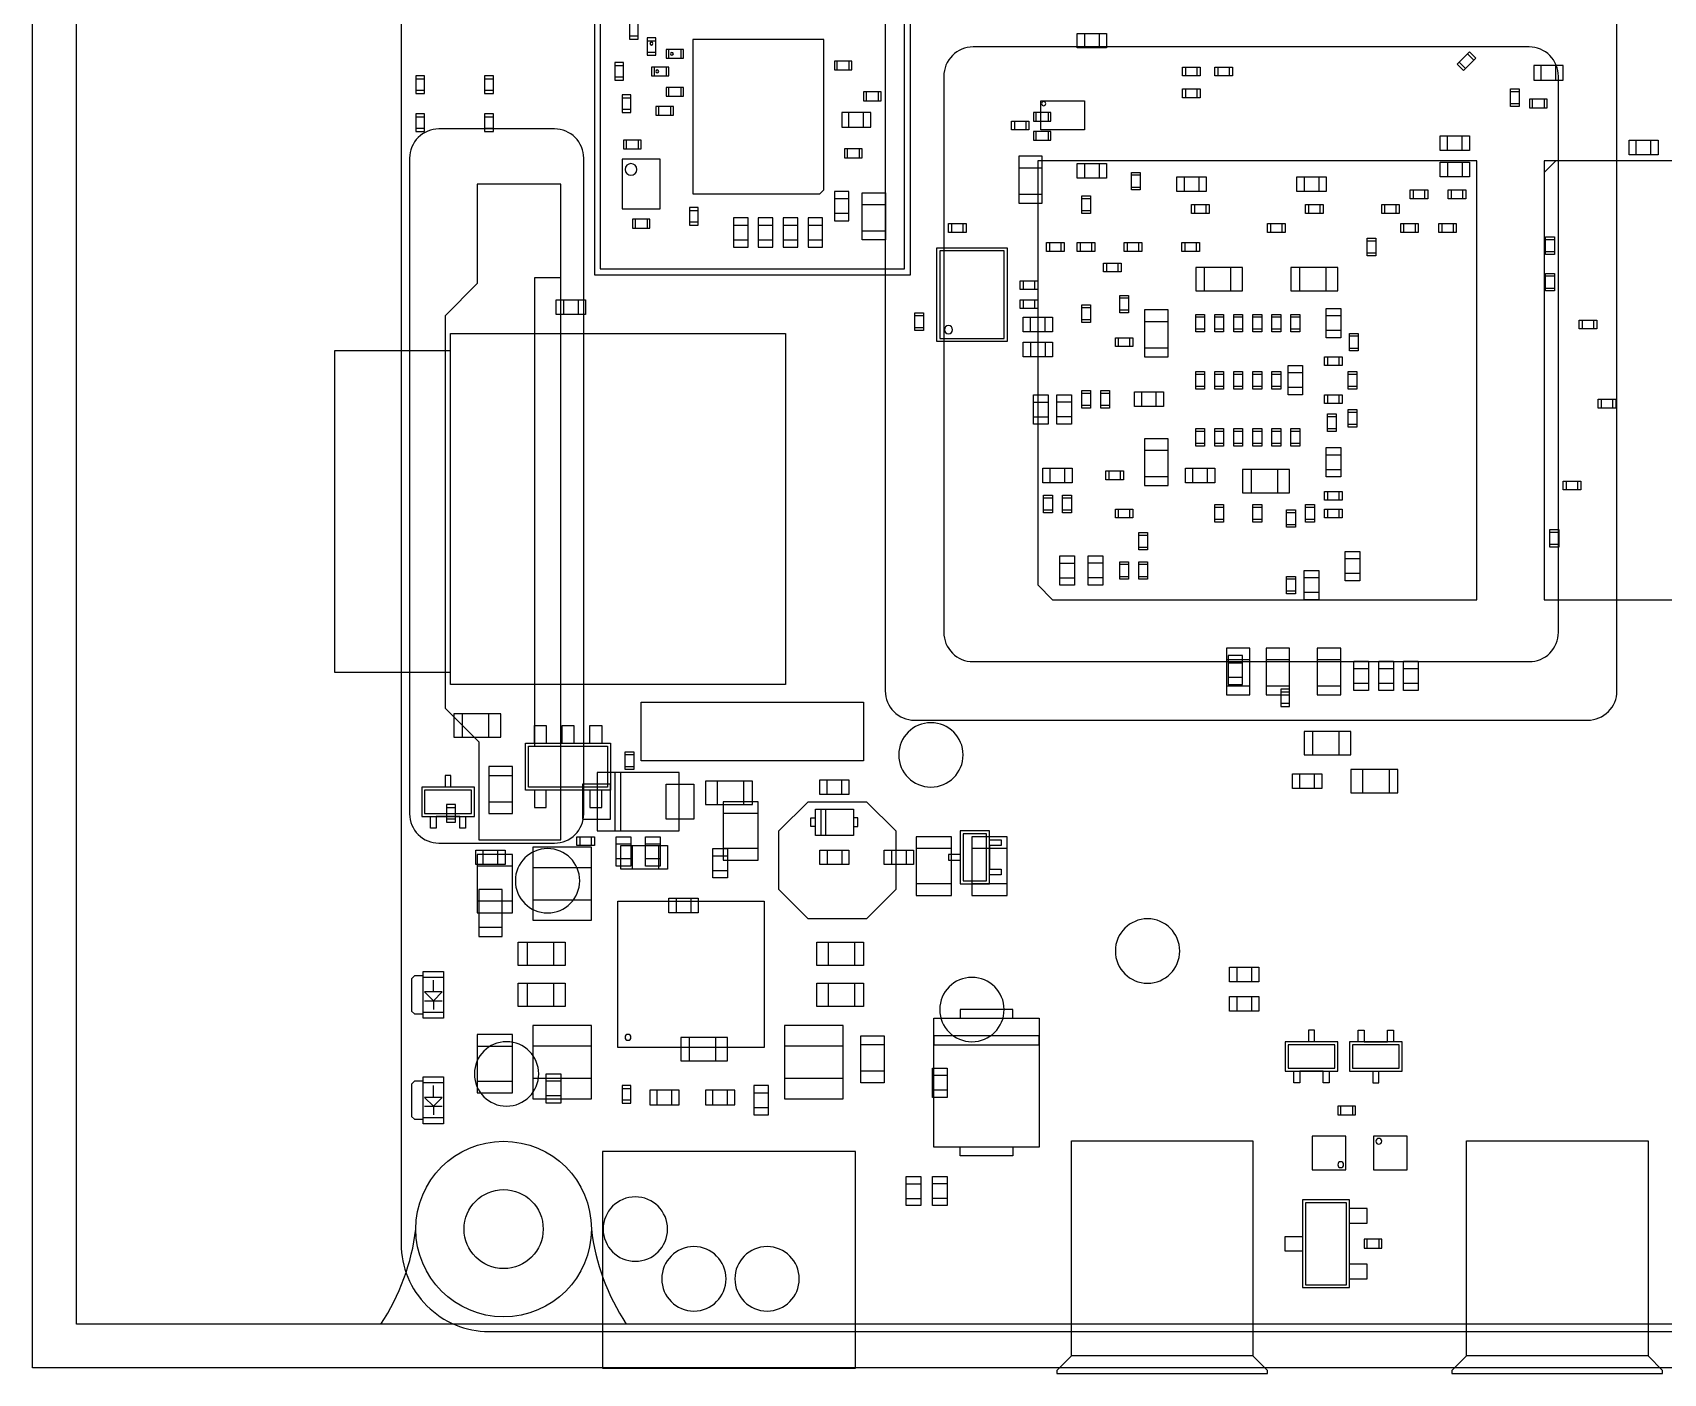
# Model space of a CAD drawing. Header units: centimetres. Extents: x 13.7 to 100.6, y 5.5 to 64.7.
# Drawn here: x 56.27 to 61.84, y 45.34 to 49.92 of the extents above; entities that cross this region are included whole.
import ezdxf

# ---------------------------------------------------------------- set-up
doc = ezdxf.new("R2010")
doc.units = ezdxf.units.CM
doc.header["$LTSCALE"] = 25.4
for name, color, linetype in [('BOARD_OUTLINE', 85, 'Continuous'), ('PARTS_BOTTOM', 12, 'Continuous'), ('PARTS_TOP', 111, 'Continuous')]:
    doc.layers.add(name, color=color, linetype=linetype)
doc.layers.add('Controller Module', color=7, linetype='Continuous', true_color=0x0092d1)

msp = doc.modelspace()

# ---------------------------------------------------------------- linework, layer by layer
for radius in [0.3, 0.135]:
    msp.add_circle((57.8816, 45.8283), radius)
at = {"layer": 'BOARD_OUTLINE'}
msp.add_lwpolyline([(57.8316, 45.4783), (65.7316, 45.4783, 0.414214), (66.0316, 45.7783), (66.0316, 50.7783, 0.414214), (65.7316, 51.0783), (57.8316, 51.0783, 0.414214), (57.5316, 50.7783), (57.5316, 45.7783, 0.414214)], format="xyb", close=True, dxfattribs=at)
at = {"layer": 'Controller Module'}
for points in [[(56.2723, 45.3539), (56.2723, 52.3539), (66.2723, 52.3539), (66.2723, 45.3539)], [(66.1223, 52.2039), (66.1223, 45.5039), (56.4223, 45.5039), (56.4223, 52.2039)]]:
    msp.add_lwpolyline(points, close=True, dxfattribs=at)
for points in [[(61.6854, 47.6668), (61.6854, 49.9668, 0.414214), (61.5854, 50.0668), (59.2854, 50.0668, 0.414214), (59.1854, 49.9668), (59.1854, 47.6668, 0.414214), (59.2854, 47.5668), (61.5854, 47.5668, 0.414214)], [(61.4854, 47.8668), (61.4854, 49.7668, 0.414214), (61.3854, 49.8668), (59.4854, 49.8668, 0.414214), (59.3854, 49.7668), (59.3854, 47.8668, 0.414214), (59.4854, 47.7668), (61.3854, 47.7668, 0.414214)], [(58.1554, 49.4868, 0.414214), (58.0554, 49.5868), (57.6604, 49.5868, 0.414214), (57.5604, 49.4868), (57.5604, 47.2468, 0.414214), (57.6604, 47.1468), (58.0554, 47.1468, 0.414214), (58.1554, 47.2468)]]:
    msp.add_lwpolyline(points, format="xyb", close=True, dxfattribs=at)
for points in [[(57.4625, 45.5039, 0.116889), (57.5816, 45.8283)], [(58.1816, 45.8283, 0.116889), (58.3006, 45.5039)]]:
    msp.add_lwpolyline(points, format="xyb", dxfattribs=at)
for radius in [0.3, 0.135]:
    msp.add_circle((57.8816, 45.8283), radius, dxfattribs=at)
at = {"layer": 'PARTS_BOTTOM'}
for points in [[(59.8416, 49.8633), (59.8416, 49.9133), (59.9416, 49.9133), (59.9416, 49.8633), (59.8416, 49.8633)], [(59.8666, 49.9133), (59.8666, 49.8633)], [(59.9166, 49.9133), (59.9166, 49.8633)], [(60.2616, 49.7683), (60.2016, 49.7683), (60.2016, 49.7983), (60.2616, 49.7983), (60.2616, 49.7683)], [(60.2116, 49.7983), (60.2116, 49.7683)], [(60.2516, 49.7683), (60.2516, 49.7983)], [(60.3716, 49.7683), (60.3116, 49.7683), (60.3116, 49.7983), (60.3716, 49.7983), (60.3716, 49.7683)], [(60.3216, 49.7983), (60.3216, 49.7683)], [(60.3616, 49.7683), (60.3616, 49.7983)], [(60.2616, 49.6933), (60.2016, 49.6933), (60.2016, 49.7233), (60.2616, 49.7233), (60.2616, 49.6933)], [(60.2116, 49.7233), (60.2116, 49.6933)], [(60.2516, 49.6933), (60.2516, 49.7233)], [(61.3216, 49.6633), (61.3216, 49.7233), (61.3516, 49.7233), (61.3516, 49.6633), (61.3216, 49.6633)], [(61.3516, 49.7133), (61.3216, 49.7133)], [(59.8666, 49.6833), (59.8666, 49.5833), (59.7166, 49.5833), (59.7166, 49.6833), (59.8666, 49.6833)], [(61.3216, 49.6733), (61.3516, 49.6733)], [(59.6166, 49.6133), (59.6766, 49.6133), (59.6766, 49.5833), (59.6166, 49.5833), (59.6166, 49.6133)], [(59.6266, 49.6133), (59.6266, 49.5833)], [(59.6666, 49.5833), (59.6666, 49.6133)], [(61.1816, 49.5633), (61.1816, 49.5133), (61.0816, 49.5133), (61.0816, 49.5633), (61.1816, 49.5633)], [(61.1066, 49.5133), (61.1066, 49.5633)], [(61.1566, 49.5133), (61.1566, 49.5633)], [(61.8266, 49.5483), (61.8266, 49.4983), (61.7266, 49.4983), (61.7266, 49.5483), (61.8266, 49.5483)], [(61.7516, 49.4983), (61.7516, 49.5483)], [(61.8016, 49.4983), (61.8016, 49.5483)], [(59.6416, 49.4933), (59.6416, 49.3333), (59.7216, 49.3333), (59.7216, 49.4933), (59.6416, 49.4933)], [(59.7216, 49.4533), (59.6416, 49.4533)], [(59.8416, 49.4183), (59.8416, 49.4683), (59.9416, 49.4683), (59.9416, 49.4183), (59.8416, 49.4183)], [(59.8666, 49.4683), (59.8666, 49.4183)], [(59.9166, 49.4683), (59.9166, 49.4183)], [(60.0266, 49.3783), (60.0266, 49.4383), (60.0566, 49.4383), (60.0566, 49.3783), (60.0266, 49.3783)], [(60.0566, 49.4283), (60.0266, 49.4283)], [(60.1816, 49.3733), (60.1816, 49.4233), (60.2816, 49.4233), (60.2816, 49.3733), (60.1816, 49.3733)], [(60.2066, 49.4233), (60.2066, 49.3733)], [(60.2566, 49.4233), (60.2566, 49.3733)], [(60.5916, 49.3733), (60.5916, 49.4233), (60.6916, 49.4233), (60.6916, 49.3733), (60.5916, 49.3733)], [(60.6166, 49.4233), (60.6166, 49.3733)], [(60.6666, 49.4233), (60.6666, 49.3733)], [(61.0816, 49.4233), (61.0816, 49.4733), (61.1816, 49.4733), (61.1816, 49.4233), (61.0816, 49.4233)], [(61.1066, 49.4733), (61.1066, 49.4233)], [(61.1566, 49.4733), (61.1566, 49.4233)], [(60.0266, 49.3883), (60.0566, 49.3883)], [(61.0391, 49.3483), (60.9791, 49.3483), (60.9791, 49.3783), (61.0391, 49.3783), (61.0391, 49.3483)], [(60.9891, 49.3783), (60.9891, 49.3483)], [(61.0291, 49.3483), (61.0291, 49.3783)], [(61.1091, 49.3783), (61.1691, 49.3783), (61.1691, 49.3483), (61.1091, 49.3483), (61.1091, 49.3783)], [(61.1191, 49.3783), (61.1191, 49.3483)], [(61.1591, 49.3483), (61.1591, 49.3783)], [(59.7216, 49.3633), (59.6416, 49.3633)], [(59.8566, 49.2983), (59.8566, 49.3583), (59.8866, 49.3583), (59.8866, 49.2983), (59.8566, 49.2983)], [(59.8866, 49.3483), (59.8566, 49.3483)], [(60.2316, 49.3283), (60.2916, 49.3283), (60.2916, 49.2983), (60.2316, 49.2983), (60.2316, 49.3283)], [(60.2416, 49.3283), (60.2416, 49.2983)], [(60.2816, 49.2983), (60.2816, 49.3283)], [(60.6216, 49.3283), (60.6816, 49.3283), (60.6816, 49.2983), (60.6216, 49.2983), (60.6216, 49.3283)], [(60.6316, 49.3283), (60.6316, 49.2983)], [(60.6716, 49.2983), (60.6716, 49.3283)], [(60.8816, 49.3283), (60.9416, 49.3283), (60.9416, 49.2983), (60.8816, 49.2983), (60.8816, 49.3283)], [(60.8916, 49.3283), (60.8916, 49.2983)], [(60.9316, 49.2983), (60.9316, 49.3283)], [(59.4616, 49.2333), (59.4016, 49.2333), (59.4016, 49.2633), (59.4616, 49.2633), (59.4616, 49.2333)], [(59.4116, 49.2633), (59.4116, 49.2333)], [(59.4516, 49.2333), (59.4516, 49.2633)], [(59.8566, 49.3083), (59.8866, 49.3083)], [(60.5516, 49.2333), (60.4916, 49.2333), (60.4916, 49.2633), (60.5516, 49.2633), (60.5516, 49.2333)], [(60.5016, 49.2633), (60.5016, 49.2333)], [(60.5416, 49.2333), (60.5416, 49.2633)], [(60.9466, 49.2633), (61.0066, 49.2633), (61.0066, 49.2333), (60.9466, 49.2333), (60.9466, 49.2633)], [(60.9566, 49.2633), (60.9566, 49.2333)], [(60.9966, 49.2333), (60.9966, 49.2633)], [(61.1366, 49.2333), (61.0766, 49.2333), (61.0766, 49.2633), (61.1366, 49.2633), (61.1366, 49.2333)], [(61.0866, 49.2633), (61.0866, 49.2333)], [(61.1266, 49.2333), (61.1266, 49.2633)], [(60.8616, 49.2133), (60.8616, 49.1533), (60.8316, 49.1533), (60.8316, 49.2133), (60.8616, 49.2133)], [(60.8616, 49.2033), (60.8316, 49.2033)], [(61.4716, 49.2183), (61.4716, 49.1583), (61.4416, 49.1583), (61.4416, 49.2183), (61.4716, 49.2183)], [(61.4716, 49.2083), (61.4416, 49.2083)], [(59.6016, 48.8608), (59.3616, 48.8608), (59.3616, 49.1808), (59.6016, 49.1808), (59.6016, 48.8608), (59.5916, 48.8608)], [(59.5916, 48.8708), (59.5916, 49.1708), (59.3716, 49.1708), (59.3716, 48.8708), (59.5916, 48.8708)], [(59.7966, 49.1683), (59.7366, 49.1683), (59.7366, 49.1983), (59.7966, 49.1983), (59.7966, 49.1683)], [(59.7466, 49.1983), (59.7466, 49.1683)], [(59.7866, 49.1683), (59.7866, 49.1983)], [(59.8416, 49.1983), (59.9016, 49.1983), (59.9016, 49.1683), (59.8416, 49.1683), (59.8416, 49.1983)], [(59.8516, 49.1983), (59.8516, 49.1683)], [(59.8916, 49.1683), (59.8916, 49.1983)], [(60.0016, 49.1983), (60.0616, 49.1983), (60.0616, 49.1683), (60.0016, 49.1683), (60.0016, 49.1983)], [(60.0116, 49.1983), (60.0116, 49.1683)], [(60.0516, 49.1683), (60.0516, 49.1983)], [(60.1991, 49.1983), (60.2591, 49.1983), (60.2591, 49.1683), (60.1991, 49.1683), (60.1991, 49.1983)], [(60.2091, 49.1983), (60.2091, 49.1683)], [(60.2491, 49.1683), (60.2491, 49.1983)], [(60.8316, 49.1633), (60.8616, 49.1633)], [(61.4416, 49.1683), (61.4716, 49.1683)], [(59.9316, 49.1283), (59.9916, 49.1283), (59.9916, 49.0983), (59.9316, 49.0983), (59.9316, 49.1283)], [(59.9416, 49.1283), (59.9416, 49.0983)], [(59.9816, 49.0983), (59.9816, 49.1283)], [(60.4066, 49.1133), (60.2466, 49.1133), (60.2466, 49.0333), (60.4066, 49.0333), (60.4066, 49.1133)], [(60.2766, 49.0333), (60.2766, 49.1133)], [(60.3666, 49.0333), (60.3666, 49.1133)], [(60.7316, 49.1133), (60.5716, 49.1133), (60.5716, 49.0333), (60.7316, 49.0333), (60.7316, 49.1133)], [(60.6016, 49.0333), (60.6016, 49.1133)], [(60.6916, 49.0333), (60.6916, 49.1133)], [(61.4716, 49.0933), (61.4716, 49.0333), (61.4416, 49.0333), (61.4416, 49.0933), (61.4716, 49.0933)], [(59.7066, 49.0383), (59.6466, 49.0383), (59.6466, 49.0683), (59.7066, 49.0683), (59.7066, 49.0383)], [(59.6566, 49.0683), (59.6566, 49.0383)], [(59.6966, 49.0383), (59.6966, 49.0683)], [(61.4716, 49.0833), (61.4416, 49.0833)], [(61.4416, 49.0433), (61.4716, 49.0433)], [(58.0616, 48.9533), (58.0616, 49.0033), (58.1616, 49.0033), (58.1616, 48.9533), (58.0616, 48.9533)], [(58.0866, 49.0033), (58.0866, 48.9533)], [(58.1366, 49.0033), (58.1366, 48.9533)], [(59.7066, 48.9733), (59.6466, 48.9733), (59.6466, 49.0033), (59.7066, 49.0033), (59.7066, 48.9733)], [(59.6566, 49.0033), (59.6566, 48.9733)], [(59.6966, 48.9733), (59.6966, 49.0033)], [(59.8566, 48.9258), (59.8566, 48.9858), (59.8866, 48.9858), (59.8866, 48.9258), (59.8566, 48.9258)], [(59.8866, 48.9758), (59.8566, 48.9758)], [(60.0166, 49.0183), (60.0166, 48.9583), (59.9866, 48.9583), (59.9866, 49.0183), (60.0166, 49.0183)], [(60.0166, 49.0083), (59.9866, 49.0083)], [(59.2866, 48.8983), (59.2866, 48.9583), (59.3166, 48.9583), (59.3166, 48.8983), (59.2866, 48.8983)], [(59.3166, 48.9483), (59.2866, 48.9483)], [(59.7566, 48.9433), (59.7566, 48.8933), (59.6566, 48.8933), (59.6566, 48.9433), (59.7566, 48.9433)], [(59.6816, 48.8933), (59.6816, 48.9433)], [(59.7316, 48.8933), (59.7316, 48.9433)], [(59.8566, 48.9358), (59.8866, 48.9358)], [(59.9866, 48.9683), (60.0166, 48.9683)], [(60.0716, 48.9683), (60.0716, 48.8083), (60.1516, 48.8083), (60.1516, 48.9683), (60.0716, 48.9683)], [(60.1516, 48.9283), (60.0716, 48.9283)], [(60.2466, 48.8933), (60.2466, 48.9533), (60.2766, 48.9533), (60.2766, 48.8933), (60.2466, 48.8933)], [(60.2766, 48.9433), (60.2466, 48.9433)], [(60.3416, 48.9533), (60.3416, 48.8933), (60.3116, 48.8933), (60.3116, 48.9533), (60.3416, 48.9533)], [(60.3416, 48.9433), (60.3116, 48.9433)], [(60.3766, 48.8933), (60.3766, 48.9533), (60.4066, 48.9533), (60.4066, 48.8933), (60.3766, 48.8933)], [(60.4066, 48.9433), (60.3766, 48.9433)], [(60.4716, 48.9533), (60.4716, 48.8933), (60.4416, 48.8933), (60.4416, 48.9533), (60.4716, 48.9533)], [(60.4716, 48.9433), (60.4416, 48.9433)], [(60.5366, 48.9533), (60.5366, 48.8933), (60.5066, 48.8933), (60.5066, 48.9533), (60.5366, 48.9533)], [(60.5366, 48.9433), (60.5066, 48.9433)], [(60.5716, 48.8933), (60.5716, 48.9533), (60.6016, 48.9533), (60.6016, 48.8933), (60.5716, 48.8933)], [(60.6016, 48.9433), (60.5716, 48.9433)], [(60.6916, 48.9733), (60.7416, 48.9733), (60.7416, 48.8733), (60.6916, 48.8733), (60.6916, 48.9733)], [(60.7416, 48.9483), (60.6916, 48.9483)], [(61.5566, 48.9333), (61.6166, 48.9333), (61.6166, 48.9033), (61.5566, 48.9033), (61.5566, 48.9333)], [(61.5666, 48.9333), (61.5666, 48.9033)], [(61.6066, 48.9033), (61.6066, 48.9333)], [(57.7001, 47.6893), (57.7001, 48.8883), (58.8451, 48.8883), (58.8451, 47.6893), (57.7001, 47.6893)], [(59.2866, 48.9083), (59.3166, 48.9083)], [(59.9716, 48.8733), (60.0316, 48.8733), (60.0316, 48.8433), (59.9716, 48.8433), (59.9716, 48.8733)], [(59.9816, 48.8733), (59.9816, 48.8433)], [(60.0216, 48.8433), (60.0216, 48.8733)], [(60.2466, 48.9033), (60.2766, 48.9033)], [(60.3116, 48.9033), (60.3416, 48.9033)], [(60.3766, 48.9033), (60.4066, 48.9033)], [(60.4416, 48.9033), (60.4716, 48.9033)], [(60.5066, 48.9033), (60.5366, 48.9033)], [(60.5716, 48.9033), (60.6016, 48.9033)], [(60.7416, 48.8983), (60.6916, 48.8983)], [(60.7716, 48.8283), (60.7716, 48.8883), (60.8016, 48.8883), (60.8016, 48.8283), (60.7716, 48.8283)], [(60.8016, 48.8783), (60.7716, 48.8783)], [(57.7001, 47.7293), (57.3051, 47.7293), (57.3051, 48.8293), (57.7001, 48.8293)], [(59.6566, 48.8083), (59.6566, 48.8583), (59.7566, 48.8583), (59.7566, 48.8083), (59.6566, 48.8083)], [(59.6816, 48.8583), (59.6816, 48.8083)], [(59.7316, 48.8583), (59.7316, 48.8083)], [(60.1516, 48.8383), (60.0716, 48.8383)], [(60.7716, 48.8383), (60.8016, 48.8383)], [(60.2766, 48.7583), (60.2766, 48.6983), (60.2466, 48.6983), (60.2466, 48.7583), (60.2766, 48.7583)], [(60.3116, 48.6983), (60.3116, 48.7583), (60.3416, 48.7583), (60.3416, 48.6983), (60.3116, 48.6983)], [(60.4066, 48.7583), (60.4066, 48.6983), (60.3766, 48.6983), (60.3766, 48.7583), (60.4066, 48.7583)], [(60.4416, 48.6983), (60.4416, 48.7583), (60.4716, 48.7583), (60.4716, 48.6983), (60.4416, 48.6983)], [(60.5366, 48.7583), (60.5366, 48.6983), (60.5066, 48.6983), (60.5066, 48.7583), (60.5366, 48.7583)], [(60.5616, 48.7783), (60.6116, 48.7783), (60.6116, 48.6783), (60.5616, 48.6783), (60.5616, 48.7783)], [(60.6116, 48.7533), (60.5616, 48.7533)], [(60.7466, 48.7783), (60.6866, 48.7783), (60.6866, 48.8083), (60.7466, 48.8083), (60.7466, 48.7783)], [(60.6966, 48.8083), (60.6966, 48.7783)], [(60.7366, 48.7783), (60.7366, 48.8083)], [(60.7966, 48.7583), (60.7966, 48.6983), (60.7666, 48.6983), (60.7666, 48.7583), (60.7966, 48.7583)], [(60.2766, 48.7483), (60.2466, 48.7483)], [(60.2466, 48.7083), (60.2766, 48.7083)], [(60.3416, 48.7483), (60.3116, 48.7483)], [(60.3116, 48.7083), (60.3416, 48.7083)], [(60.4066, 48.7483), (60.3766, 48.7483)], [(60.3766, 48.7083), (60.4066, 48.7083)], [(60.4716, 48.7483), (60.4416, 48.7483)], [(60.4416, 48.7083), (60.4716, 48.7083)], [(60.5366, 48.7483), (60.5066, 48.7483)], [(60.5066, 48.7083), (60.5366, 48.7083)], [(60.6116, 48.7033), (60.5616, 48.7033)], [(60.7966, 48.7483), (60.7666, 48.7483)], [(60.7666, 48.7083), (60.7966, 48.7083)], [(59.7416, 48.5783), (59.6916, 48.5783), (59.6916, 48.6783), (59.7416, 48.6783), (59.7416, 48.5783)], [(59.6916, 48.6533), (59.7416, 48.6533)], [(59.7716, 48.6783), (59.8216, 48.6783), (59.8216, 48.5783), (59.7716, 48.5783), (59.7716, 48.6783)], [(59.8216, 48.6533), (59.7716, 48.6533)], [(59.8866, 48.6933), (59.8866, 48.6333), (59.8566, 48.6333), (59.8566, 48.6933), (59.8866, 48.6933)], [(59.8866, 48.6833), (59.8566, 48.6833)], [(59.8566, 48.6433), (59.8866, 48.6433)], [(59.9516, 48.6933), (59.9516, 48.6333), (59.9216, 48.6333), (59.9216, 48.6933), (59.9516, 48.6933)], [(59.9516, 48.6833), (59.9216, 48.6833)], [(59.9216, 48.6433), (59.9516, 48.6433)], [(60.1366, 48.6883), (60.1366, 48.6383), (60.0366, 48.6383), (60.0366, 48.6883), (60.1366, 48.6883)], [(60.0616, 48.6383), (60.0616, 48.6883)], [(60.1116, 48.6383), (60.1116, 48.6883)], [(60.6866, 48.6783), (60.7466, 48.6783), (60.7466, 48.6483), (60.6866, 48.6483), (60.6866, 48.6783)], [(60.6966, 48.6783), (60.6966, 48.6483)], [(60.7366, 48.6483), (60.7366, 48.6783)], [(61.6816, 48.6333), (61.6216, 48.6333), (61.6216, 48.6633), (61.6816, 48.6633), (61.6816, 48.6333)], [(61.6316, 48.6633), (61.6316, 48.6333)], [(61.6716, 48.6333), (61.6716, 48.6633)], [(59.6916, 48.6033), (59.7416, 48.6033)], [(59.8216, 48.6033), (59.7716, 48.6033)], [(60.6966, 48.5533), (60.6966, 48.6133), (60.7266, 48.6133), (60.7266, 48.5533), (60.6966, 48.5533)], [(60.7266, 48.6033), (60.6966, 48.6033)], [(60.7666, 48.5683), (60.7666, 48.6283), (60.7966, 48.6283), (60.7966, 48.5683), (60.7666, 48.5683)], [(60.7966, 48.6183), (60.7666, 48.6183)], [(60.2466, 48.5033), (60.2466, 48.5633), (60.2766, 48.5633), (60.2766, 48.5033), (60.2466, 48.5033)], [(60.2766, 48.5533), (60.2466, 48.5533)], [(60.3416, 48.5633), (60.3416, 48.5033), (60.3116, 48.5033), (60.3116, 48.5633), (60.3416, 48.5633)], [(60.3416, 48.5533), (60.3116, 48.5533)], [(60.3766, 48.5033), (60.3766, 48.5633), (60.4066, 48.5633), (60.4066, 48.5033), (60.3766, 48.5033)], [(60.4066, 48.5533), (60.3766, 48.5533)], [(60.4716, 48.5633), (60.4716, 48.5033), (60.4416, 48.5033), (60.4416, 48.5633), (60.4716, 48.5633)], [(60.4716, 48.5533), (60.4416, 48.5533)], [(60.5066, 48.5033), (60.5066, 48.5633), (60.5366, 48.5633), (60.5366, 48.5033), (60.5066, 48.5033)], [(60.5366, 48.5533), (60.5066, 48.5533)], [(60.6016, 48.5633), (60.6016, 48.5033), (60.5716, 48.5033), (60.5716, 48.5633), (60.6016, 48.5633)], [(60.6016, 48.5533), (60.5716, 48.5533)], [(60.6966, 48.5633), (60.7266, 48.5633)], [(60.7666, 48.5783), (60.7966, 48.5783)], [(60.0716, 48.5283), (60.0716, 48.3683), (60.1516, 48.3683), (60.1516, 48.5283), (60.0716, 48.5283)], [(60.1516, 48.4883), (60.0716, 48.4883)], [(60.2466, 48.5133), (60.2766, 48.5133)], [(60.3116, 48.5133), (60.3416, 48.5133)], [(60.3766, 48.5133), (60.4066, 48.5133)], [(60.4416, 48.5133), (60.4716, 48.5133)], [(60.5066, 48.5133), (60.5366, 48.5133)], [(60.5716, 48.5133), (60.6016, 48.5133)], [(60.7416, 48.3983), (60.6916, 48.3983), (60.6916, 48.4983), (60.7416, 48.4983), (60.7416, 48.3983)], [(59.8241, 48.4283), (59.8241, 48.3783), (59.7241, 48.3783), (59.7241, 48.4283), (59.8241, 48.4283)], [(59.7491, 48.3783), (59.7491, 48.4283)], [(59.7991, 48.3783), (59.7991, 48.4283)], [(60.3116, 48.4283), (60.3116, 48.3783), (60.2116, 48.3783), (60.2116, 48.4283), (60.3116, 48.4283)], [(60.2366, 48.3783), (60.2366, 48.4283)], [(60.2866, 48.3783), (60.2866, 48.4283)], [(60.5666, 48.4233), (60.4066, 48.4233), (60.4066, 48.3433), (60.5666, 48.3433), (60.5666, 48.4233)], [(60.4366, 48.3433), (60.4366, 48.4233)], [(60.5266, 48.3433), (60.5266, 48.4233)], [(60.6916, 48.4733), (60.7416, 48.4733)], [(60.6916, 48.4233), (60.7416, 48.4233)], [(59.9391, 48.4183), (59.9991, 48.4183), (59.9991, 48.3883), (59.9391, 48.3883), (59.9391, 48.4183)], [(59.9491, 48.4183), (59.9491, 48.3883)], [(59.9891, 48.3883), (59.9891, 48.4183)], [(60.1516, 48.3983), (60.0716, 48.3983)], [(61.5616, 48.3533), (61.5016, 48.3533), (61.5016, 48.3833), (61.5616, 48.3833), (61.5616, 48.3533)], [(61.5116, 48.3833), (61.5116, 48.3533)], [(61.5516, 48.3533), (61.5516, 48.3833)], [(59.7566, 48.3358), (59.7566, 48.2758), (59.7266, 48.2758), (59.7266, 48.3358), (59.7566, 48.3358)], [(59.7566, 48.3258), (59.7266, 48.3258)], [(59.8216, 48.3358), (59.8216, 48.2758), (59.7916, 48.2758), (59.7916, 48.3358), (59.8216, 48.3358)], [(59.8216, 48.3258), (59.7916, 48.3258)], [(60.7466, 48.3183), (60.6866, 48.3183), (60.6866, 48.3483), (60.7466, 48.3483), (60.7466, 48.3183)], [(60.6966, 48.3483), (60.6966, 48.3183)], [(60.7366, 48.3183), (60.7366, 48.3483)], [(59.7266, 48.2858), (59.7566, 48.2858)], [(59.7916, 48.2858), (59.8216, 48.2858)], [(59.9716, 48.2883), (60.0316, 48.2883), (60.0316, 48.2583), (59.9716, 48.2583), (59.9716, 48.2883)], [(59.9816, 48.2883), (59.9816, 48.2583)], [(60.0216, 48.2583), (60.0216, 48.2883)], [(60.3116, 48.2433), (60.3116, 48.3033), (60.3416, 48.3033), (60.3416, 48.2433), (60.3116, 48.2433)], [(60.3416, 48.2933), (60.3116, 48.2933)], [(60.3116, 48.2533), (60.3416, 48.2533)], [(60.4416, 48.2433), (60.4416, 48.3033), (60.4716, 48.3033), (60.4716, 48.2433), (60.4416, 48.2433)], [(60.4716, 48.2933), (60.4416, 48.2933)], [(60.4416, 48.2533), (60.4716, 48.2533)], [(60.5566, 48.2258), (60.5566, 48.2858), (60.5866, 48.2858), (60.5866, 48.2258), (60.5566, 48.2258)], [(60.5866, 48.2758), (60.5566, 48.2758)], [(60.6216, 48.2433), (60.6216, 48.3033), (60.6516, 48.3033), (60.6516, 48.2433), (60.6216, 48.2433)], [(60.6516, 48.2933), (60.6216, 48.2933)], [(60.6216, 48.2533), (60.6516, 48.2533)], [(60.6866, 48.2883), (60.7466, 48.2883), (60.7466, 48.2583), (60.6866, 48.2583), (60.6866, 48.2883)], [(60.6966, 48.2883), (60.6966, 48.2583)], [(60.7366, 48.2583), (60.7366, 48.2883)], [(60.0516, 48.1483), (60.0516, 48.2083), (60.0816, 48.2083), (60.0816, 48.1483), (60.0516, 48.1483)], [(60.0816, 48.1983), (60.0516, 48.1983)], [(60.5566, 48.2358), (60.5866, 48.2358)], [(61.4866, 48.2183), (61.4866, 48.1583), (61.4566, 48.1583), (61.4566, 48.2183), (61.4866, 48.2183)], [(61.4866, 48.2083), (61.4566, 48.2083)], [(60.0516, 48.1583), (60.0816, 48.1583)], [(60.7566, 48.1433), (60.8066, 48.1433), (60.8066, 48.0433), (60.7566, 48.0433), (60.7566, 48.1433)], [(61.4566, 48.1683), (61.4866, 48.1683)], [(59.8316, 48.0283), (59.7816, 48.0283), (59.7816, 48.1283), (59.8316, 48.1283), (59.8316, 48.0283)], [(59.7816, 48.1033), (59.8316, 48.1033)], [(59.8791, 48.1283), (59.9291, 48.1283), (59.9291, 48.0283), (59.8791, 48.0283), (59.8791, 48.1283)], [(59.9291, 48.1033), (59.8791, 48.1033)], [(60.0166, 48.1083), (60.0166, 48.0483), (59.9866, 48.0483), (59.9866, 48.1083), (60.0166, 48.1083)], [(60.0166, 48.0983), (59.9866, 48.0983)], [(60.0816, 48.1083), (60.0816, 48.0483), (60.0516, 48.0483), (60.0516, 48.1083), (60.0816, 48.1083)], [(60.0816, 48.0983), (60.0516, 48.0983)], [(60.8066, 48.1183), (60.7566, 48.1183)], [(59.7816, 48.0533), (59.8316, 48.0533)], [(59.9291, 48.0533), (59.8791, 48.0533)], [(59.9866, 48.0583), (60.0166, 48.0583)], [(60.0516, 48.0583), (60.0816, 48.0583)], [(60.5866, 48.0583), (60.5866, 47.9983), (60.5566, 47.9983), (60.5566, 48.0583), (60.5866, 48.0583)], [(60.5866, 48.0483), (60.5566, 48.0483)], [(60.6166, 48.0783), (60.6666, 48.0783), (60.6666, 47.9783), (60.6166, 47.9783), (60.6166, 48.0783)], [(60.6666, 48.0533), (60.6166, 48.0533)], [(60.8066, 48.0683), (60.7566, 48.0683)], [(60.5566, 48.0083), (60.5866, 48.0083)], [(60.6666, 48.0033), (60.6166, 48.0033)], [(60.3516, 47.8133), (60.3516, 47.6533), (60.4316, 47.6533), (60.4316, 47.8133), (60.3516, 47.8133)], [(60.4866, 47.8133), (60.4866, 47.6533), (60.5666, 47.6533), (60.5666, 47.8133), (60.4866, 47.8133)], [(60.6616, 47.8133), (60.6616, 47.6533), (60.7416, 47.6533), (60.7416, 47.8133), (60.6616, 47.8133)], [(60.4316, 47.7733), (60.3516, 47.7733)], [(60.5666, 47.7733), (60.4866, 47.7733)], [(60.7416, 47.7733), (60.6616, 47.7733)], [(60.8366, 47.6683), (60.7866, 47.6683), (60.7866, 47.7683), (60.8366, 47.7683), (60.8366, 47.6683)], [(60.9216, 47.6683), (60.8716, 47.6683), (60.8716, 47.7683), (60.9216, 47.7683), (60.9216, 47.6683)], [(61.0066, 47.6683), (60.9566, 47.6683), (60.9566, 47.7683), (61.0066, 47.7683), (61.0066, 47.6683)], [(60.7866, 47.7433), (60.8366, 47.7433)], [(60.8716, 47.7433), (60.9216, 47.7433)], [(60.9566, 47.7433), (61.0066, 47.7433)], [(60.4316, 47.6833), (60.3516, 47.6833)], [(60.5666, 47.6833), (60.4866, 47.6833)], [(60.7416, 47.6833), (60.6616, 47.6833)], [(60.7866, 47.6933), (60.8366, 47.6933)], [(60.8716, 47.6933), (60.9216, 47.6933)], [(60.9566, 47.6933), (61.0066, 47.6933)], [(57.8716, 47.5883), (57.7116, 47.5883), (57.7116, 47.5083), (57.8716, 47.5083), (57.8716, 47.5883)], [(57.7416, 47.5083), (57.7416, 47.5883)], [(57.8316, 47.5083), (57.8316, 47.5883)], [(57.9866, 47.4883), (57.9866, 47.5483), (58.0266, 47.5483), (58.0266, 47.4883)], [(58.0816, 47.4883), (58.0816, 47.5483), (58.1216, 47.5483), (58.1216, 47.4883)], [(58.1766, 47.4883), (58.1766, 47.5483), (58.2166, 47.5483), (58.2166, 47.4883)], [(60.7766, 47.5283), (60.6166, 47.5283), (60.6166, 47.4483), (60.7766, 47.4483), (60.7766, 47.5283)], [(60.6466, 47.4483), (60.6466, 47.5283)], [(60.7366, 47.4483), (60.7366, 47.5283)], [(57.9566, 47.4883), (58.2466, 47.4883), (58.2466, 47.3283), (57.9566, 47.3283), (57.9566, 47.4883)], [(57.9666, 47.4783), (58.2366, 47.4783), (58.2366, 47.3383), (57.9666, 47.3383), (57.9666, 47.4783)], [(58.2966, 47.3983), (58.2966, 47.4583), (58.3266, 47.4583), (58.3266, 47.3983), (58.2966, 47.3983)], [(58.3266, 47.4483), (58.2966, 47.4483)], [(57.7016, 47.3383), (57.7016, 47.3783), (57.6816, 47.3783), (57.6816, 47.3383)], [(57.9116, 47.2483), (57.9116, 47.4083), (57.8316, 47.4083), (57.8316, 47.2483), (57.9116, 47.2483)], [(57.8316, 47.3783), (57.9116, 47.3783)], [(58.2966, 47.4083), (58.3266, 47.4083)], [(59.0616, 47.3633), (59.0616, 47.3133), (58.9616, 47.3133), (58.9616, 47.3633), (59.0616, 47.3633)], [(58.9866, 47.3133), (58.9866, 47.3633)], [(59.0366, 47.3133), (59.0366, 47.3633)], [(60.6766, 47.3833), (60.6766, 47.3333), (60.5766, 47.3333), (60.5766, 47.3833), (60.6766, 47.3833)], [(60.6016, 47.3333), (60.6016, 47.3833)], [(60.6516, 47.3333), (60.6516, 47.3833)], [(60.7766, 47.3183), (60.9366, 47.3183), (60.9366, 47.3983), (60.7766, 47.3983), (60.7766, 47.3183)], [(60.8166, 47.3983), (60.8166, 47.3183)], [(60.9066, 47.3983), (60.9066, 47.3183)], [(57.7816, 47.2383), (57.7816, 47.3383), (57.6016, 47.3383), (57.6016, 47.2383), (57.7816, 47.2383)], [(57.7716, 47.2483), (57.7716, 47.3283), (57.6116, 47.3283), (57.6116, 47.2483), (57.7716, 47.2483)], [(57.9866, 47.3283), (57.9866, 47.2683), (58.0266, 47.2683), (58.0266, 47.3283)], [(58.1766, 47.3283), (58.1766, 47.2683), (58.2166, 47.2683), (58.2166, 47.3283)], [(58.5716, 47.2783), (58.7316, 47.2783), (58.7316, 47.3583), (58.5716, 47.3583), (58.5716, 47.2783)], [(58.6116, 47.3583), (58.6116, 47.2783)], [(58.7016, 47.3583), (58.7016, 47.2783)], [(57.8316, 47.2883), (57.9116, 47.2883)], [(58.9466, 47.2633), (59.0766, 47.2633), (59.0766, 47.1733), (58.9466, 47.1733), (58.9466, 47.2633)], [(57.7516, 47.2383), (57.7516, 47.1983), (57.7316, 47.1983), (57.7316, 47.2383), (57.6516, 47.2383), (57.6516, 47.1983), (57.6316, 47.1983), (57.6316, 47.2383)], [(58.9466, 47.2033), (58.9316, 47.2033), (58.9316, 47.2333), (58.9466, 47.2333)], [(59.0766, 47.2033), (59.0916, 47.2033), (59.0916, 47.2333), (59.0766, 47.2333)], [(58.1916, 47.1383), (58.1316, 47.1383), (58.1316, 47.1683), (58.1916, 47.1683), (58.1916, 47.1383)], [(58.1416, 47.1683), (58.1416, 47.1383)], [(58.1816, 47.1383), (58.1816, 47.1683)], [(58.2666, 47.1683), (58.3166, 47.1683), (58.3166, 47.0683), (58.2666, 47.0683), (58.2666, 47.1683)], [(58.3166, 47.1433), (58.2666, 47.1433)], [(58.3666, 47.1683), (58.4166, 47.1683), (58.4166, 47.0683), (58.3666, 47.0683), (58.3666, 47.1683)], [(58.4166, 47.1433), (58.3666, 47.1433)], [(59.5416, 47.1883), (59.4416, 47.1883), (59.4416, 47.0083), (59.5416, 47.0083), (59.5416, 47.1883)], [(59.5316, 47.1783), (59.4516, 47.1783), (59.4516, 47.0183), (59.5316, 47.0183), (59.5316, 47.1783)], [(59.5416, 47.1583), (59.5816, 47.1583), (59.5816, 47.1383), (59.5416, 47.1383), (59.5416, 47.0583), (59.5816, 47.0583), (59.5816, 47.0383), (59.5416, 47.0383)], [(57.8866, 47.1233), (57.8866, 47.0733), (57.7866, 47.0733), (57.7866, 47.1233), (57.8866, 47.1233)], [(57.8116, 47.0733), (57.8116, 47.1233)], [(57.8616, 47.0733), (57.8616, 47.1233)], [(58.3166, 47.0933), (58.2666, 47.0933)], [(58.4166, 47.0933), (58.3666, 47.0933)], [(58.6466, 47.0283), (58.5966, 47.0283), (58.5966, 47.1283), (58.6466, 47.1283), (58.6466, 47.0283)], [(58.5966, 47.1033), (58.6466, 47.1033)], [(58.9616, 47.0733), (58.9616, 47.1233), (59.0616, 47.1233), (59.0616, 47.0733), (58.9616, 47.0733)], [(58.9866, 47.1233), (58.9866, 47.0733)], [(59.0366, 47.1233), (59.0366, 47.0733)], [(59.1816, 47.0733), (59.1816, 47.1233), (59.2816, 47.1233), (59.2816, 47.0733), (59.1816, 47.0733)], [(59.2066, 47.1233), (59.2066, 47.0733)], [(59.2566, 47.1233), (59.2566, 47.0733)], [(59.4416, 47.1083), (59.4016, 47.1083), (59.4016, 47.0883), (59.4416, 47.0883)], [(58.5966, 47.0533), (58.6466, 47.0533)], [(57.7966, 46.9883), (57.7966, 46.8283), (57.8766, 46.8283), (57.8766, 46.9883), (57.7966, 46.9883)], [(57.8766, 46.9483), (57.7966, 46.9483)], [(58.4466, 46.9083), (58.4466, 46.9583), (58.5466, 46.9583), (58.5466, 46.9083), (58.4466, 46.9083)], [(58.4716, 46.9583), (58.4716, 46.9083)], [(58.5216, 46.9583), (58.5216, 46.9083)], [(57.8766, 46.8583), (57.7966, 46.8583)], [(60.3616, 46.6733), (60.3616, 46.7233), (60.4616, 46.7233), (60.4616, 46.6733), (60.3616, 46.6733)], [(60.3866, 46.7233), (60.3866, 46.6733)], [(60.4366, 46.7233), (60.4366, 46.6733)], [(60.3616, 46.5733), (60.3616, 46.6233), (60.4616, 46.6233), (60.4616, 46.5733), (60.3616, 46.5733)], [(60.3866, 46.6233), (60.3866, 46.5733)], [(60.4366, 46.6233), (60.4366, 46.5733)], [(58.6466, 46.4833), (58.4866, 46.4833), (58.4866, 46.4033), (58.6466, 46.4033), (58.6466, 46.4833)], [(58.5166, 46.4033), (58.5166, 46.4833)], [(58.6066, 46.4033), (58.6066, 46.4833)], [(60.6516, 46.4683), (60.6516, 46.5083), (60.6316, 46.5083), (60.6316, 46.4683)], [(60.8016, 46.4683), (60.8016, 46.5083), (60.8216, 46.5083), (60.8216, 46.4683), (60.9016, 46.4683), (60.9016, 46.5083), (60.9216, 46.5083), (60.9216, 46.4683)], [(60.7316, 46.3683), (60.7316, 46.4683), (60.5516, 46.4683), (60.5516, 46.3683), (60.7316, 46.3683)], [(60.7216, 46.3783), (60.7216, 46.4583), (60.5616, 46.4583), (60.5616, 46.3783), (60.7216, 46.3783)], [(60.7716, 46.4683), (60.7716, 46.3683), (60.9516, 46.3683), (60.9516, 46.4683), (60.7716, 46.4683)], [(60.7816, 46.4583), (60.7816, 46.3783), (60.9416, 46.3783), (60.9416, 46.4583), (60.7816, 46.4583)], [(58.0266, 46.3583), (58.0766, 46.3583), (58.0766, 46.2583), (58.0266, 46.2583), (58.0266, 46.3583)], [(59.3466, 46.3783), (59.3966, 46.3783), (59.3966, 46.2783), (59.3466, 46.2783), (59.3466, 46.3783)], [(60.7016, 46.3683), (60.7016, 46.3283), (60.6816, 46.3283), (60.6816, 46.3683), (60.6016, 46.3683), (60.6016, 46.3283), (60.5816, 46.3283), (60.5816, 46.3683)], [(60.8516, 46.3683), (60.8516, 46.3283), (60.8716, 46.3283), (60.8716, 46.3683)], [(58.0766, 46.3333), (58.0266, 46.3333)], [(59.3966, 46.3533), (59.3466, 46.3533)], [(59.3966, 46.3033), (59.3466, 46.3033)], [(58.0766, 46.2833), (58.0266, 46.2833)], [(59.3066, 45.9083), (59.2566, 45.9083), (59.2566, 46.0083), (59.3066, 46.0083), (59.3066, 45.9083)], [(59.2566, 45.9833), (59.3066, 45.9833)], [(59.3466, 46.0083), (59.3966, 46.0083), (59.3966, 45.9083), (59.3466, 45.9083), (59.3466, 46.0083)], [(59.3966, 45.9833), (59.3466, 45.9833)], [(59.2566, 45.9333), (59.3066, 45.9333)], [(59.3966, 45.9333), (59.3466, 45.9333)]]:
    msp.add_lwpolyline(points, dxfattribs=at)
for points in [[(59.7336, 49.6733, 1), (59.7195, 49.6733, 1)], [(59.4157, 48.9008, 1), (59.3874, 48.9008, 1)]]:
    msp.add_lwpolyline(points, format="xyb", close=True, dxfattribs=at)
for points in [[(59.4516, 47.4483, 1), (59.2316, 47.4483, 1), (59.4516, 47.4483, 1)], [(58.1416, 47.0183, 1), (57.9216, 47.0183, 1), (58.1416, 47.0183, 1)], [(60.1916, 46.7783, 1), (59.9716, 46.7783, 1), (60.1916, 46.7783, 1)], [(59.5916, 46.5783, 1), (59.3716, 46.5783, 1), (59.5916, 46.5783, 1)], [(58.0016, 46.3583, 1), (57.7816, 46.3583, 1), (58.0016, 46.3583, 1)], [(58.4416, 45.8283, 1), (58.2216, 45.8283, 1), (58.4416, 45.8283, 1)], [(58.6416, 45.6583, 1), (58.4216, 45.6583, 1), (58.6416, 45.6583, 1)], [(58.8916, 45.6583, 1), (58.6716, 45.6583, 1), (58.8916, 45.6583, 1)]]:
    msp.add_lwpolyline(points, format="xyb", dxfattribs=at)
msp.add_lwpolyline([(58.9666, 47.1733), (58.9666, 47.2633), (58.9816, 47.2633), (58.9816, 47.1733)], close=True, dxfattribs=at)
at = {"layer": 'PARTS_TOP'}
for points in [[(58.1916, 49.0883), (59.2716, 49.0883), (59.2716, 50.3883), (58.1916, 50.3883), (58.1916, 49.0883)], [(58.2116, 49.1083), (59.2516, 49.1083), (59.2516, 50.3683), (58.2116, 50.3683), (58.2116, 49.1083)], [(58.3416, 49.8933), (58.3416, 49.9533), (58.3116, 49.9533), (58.3116, 49.8933), (58.3416, 49.8933)], [(58.3416, 49.9033), (58.3116, 49.9033)], [(58.3716, 49.8983), (58.3716, 49.8383), (58.4016, 49.8383), (58.4016, 49.8983), (58.3716, 49.8983)], [(58.3716, 49.8883), (58.4016, 49.8883)], [(58.9751, 49.8918), (58.5281, 49.8918), (58.5281, 49.3648), (58.9616, 49.3648), (58.9751, 49.3783), (58.9751, 49.8918)], [(58.2616, 49.8133), (58.2616, 49.7533), (58.2916, 49.7533), (58.2916, 49.8133), (58.2616, 49.8133)], [(58.4016, 49.8483), (58.3716, 49.8483)], [(58.4366, 49.8283), (58.4966, 49.8283), (58.4966, 49.8583), (58.4366, 49.8583), (58.4366, 49.8283)], [(58.4466, 49.8283), (58.4466, 49.8583)], [(58.4866, 49.8583), (58.4866, 49.8283)], [(59.0116, 49.7883), (59.0716, 49.7883), (59.0716, 49.8183), (59.0116, 49.8183), (59.0116, 49.7883)], [(59.0216, 49.7883), (59.0216, 49.8183)], [(59.0616, 49.8183), (59.0616, 49.7883)], [(61.161, 49.7865), (61.2034, 49.8289), (61.1822, 49.8501), (61.1397, 49.8077), (61.161, 49.7865)], [(61.168, 49.7936), (61.1468, 49.8148)], [(61.1751, 49.8431), (61.1963, 49.8219)], [(57.5816, 49.7683), (57.5816, 49.7083), (57.6116, 49.7083), (57.6116, 49.7683), (57.5816, 49.7683)], [(57.5816, 49.7583), (57.6116, 49.7583)], [(57.8166, 49.7683), (57.8166, 49.7083), (57.8466, 49.7083), (57.8466, 49.7683), (57.8166, 49.7683)], [(57.8166, 49.7583), (57.8466, 49.7583)], [(58.2616, 49.8033), (58.2916, 49.8033)], [(58.2916, 49.7633), (58.2616, 49.7633)], [(58.3866, 49.7683), (58.4466, 49.7683), (58.4466, 49.7983), (58.3866, 49.7983), (58.3866, 49.7683)], [(58.3966, 49.7683), (58.3966, 49.7983)], [(58.4366, 49.7983), (58.4366, 49.7683)], [(61.4016, 49.8033), (61.4016, 49.7533), (61.5016, 49.7533), (61.5016, 49.8033), (61.4016, 49.8033)], [(61.4266, 49.7533), (61.4266, 49.8033)], [(61.4766, 49.7533), (61.4766, 49.8033)], [(57.6116, 49.7183), (57.5816, 49.7183)], [(57.8466, 49.7183), (57.8166, 49.7183)], [(58.2866, 49.7033), (58.2866, 49.6433), (58.3166, 49.6433), (58.3166, 49.7033), (58.2866, 49.7033)], [(58.4966, 49.7283), (58.4366, 49.7283), (58.4366, 49.6983), (58.4966, 49.6983), (58.4966, 49.7283)], [(58.4466, 49.6983), (58.4466, 49.7283)], [(58.4866, 49.7283), (58.4866, 49.6983)], [(59.1116, 49.6833), (59.1716, 49.6833), (59.1716, 49.7133), (59.1116, 49.7133), (59.1116, 49.6833)], [(59.1216, 49.6833), (59.1216, 49.7133)], [(59.1616, 49.7133), (59.1616, 49.6833)], [(58.2866, 49.6933), (58.3166, 49.6933)], [(58.3166, 49.6533), (58.2866, 49.6533)], [(58.4616, 49.6633), (58.4016, 49.6633), (58.4016, 49.6333), (58.4616, 49.6333), (58.4616, 49.6633)], [(58.4116, 49.6333), (58.4116, 49.6633)], [(58.4516, 49.6633), (58.4516, 49.6333)], [(61.3866, 49.6583), (61.4466, 49.6583), (61.4466, 49.6883), (61.3866, 49.6883), (61.3866, 49.6583)], [(61.3966, 49.6583), (61.3966, 49.6883)], [(61.4366, 49.6883), (61.4366, 49.6583)], [(57.5816, 49.6383), (57.5816, 49.5783), (57.6116, 49.5783), (57.6116, 49.6383), (57.5816, 49.6383)], [(57.5816, 49.6283), (57.6116, 49.6283)], [(57.8166, 49.6383), (57.8166, 49.5783), (57.8466, 49.5783), (57.8466, 49.6383), (57.8166, 49.6383)], [(57.8166, 49.6283), (57.8466, 49.6283)], [(59.0366, 49.6433), (59.0366, 49.5933), (59.1366, 49.5933), (59.1366, 49.6433), (59.0366, 49.6433)], [(59.0616, 49.5933), (59.0616, 49.6433)], [(59.1116, 49.5933), (59.1116, 49.6433)], [(59.7516, 49.6433), (59.6916, 49.6433), (59.6916, 49.6133), (59.7516, 49.6133), (59.7516, 49.6433)], [(59.7016, 49.6133), (59.7016, 49.6433)], [(59.7416, 49.6433), (59.7416, 49.6133)], [(57.6116, 49.5883), (57.5816, 49.5883)], [(57.8466, 49.5883), (57.8166, 49.5883)], [(58.3516, 49.5483), (58.2916, 49.5483), (58.2916, 49.5183), (58.3516, 49.5183), (58.3516, 49.5483)], [(58.3016, 49.5183), (58.3016, 49.5483)], [(58.3416, 49.5483), (58.3416, 49.5183)], [(59.7516, 49.5783), (59.6916, 49.5783), (59.6916, 49.5483), (59.7516, 49.5483), (59.7516, 49.5783)], [(59.7016, 49.5483), (59.7016, 49.5783)], [(59.7416, 49.5783), (59.7416, 49.5483)], [(58.2866, 49.3133), (58.4166, 49.3133), (58.4166, 49.4833), (58.2866, 49.4833), (58.2866, 49.3133)], [(59.0466, 49.4883), (59.1066, 49.4883), (59.1066, 49.5183), (59.0466, 49.5183), (59.0466, 49.4883)], [(59.0566, 49.4883), (59.0566, 49.5183)], [(59.0966, 49.5183), (59.0966, 49.4883)], [(61.2066, 47.9783), (61.2066, 49.4783), (59.7066, 49.4783), (59.7066, 48.0289), (59.7572, 47.9783), (61.2066, 47.9783)], [(61.4366, 49.4783), (61.4366, 49.4383), (61.4766, 49.4783), (61.4366, 49.4783)], [(61.4366, 47.9783), (62.5866, 47.9783), (62.5866, 49.4783), (61.4366, 49.4783), (61.4366, 47.9783)], [(58.0766, 49.3983), (57.7916, 49.3983), (57.7916, 49.0583), (57.6816, 48.9483), (57.6816, 47.6083), (57.7966, 47.4933), (57.7966, 47.1583), (58.0766, 47.1583), (58.0766, 49.3983)], [(59.0116, 49.2733), (59.0616, 49.2733), (59.0616, 49.3733), (59.0116, 49.3733), (59.0116, 49.2733)], [(59.1866, 49.3683), (59.1866, 49.2083), (59.1066, 49.2083), (59.1066, 49.3683), (59.1866, 49.3683)], [(58.5166, 49.3183), (58.5166, 49.2583), (58.5466, 49.2583), (58.5466, 49.3183), (58.5166, 49.3183)], [(59.0616, 49.3483), (59.0116, 49.3483)], [(59.1066, 49.3283), (59.1866, 49.3283)], [(58.3816, 49.2783), (58.3216, 49.2783), (58.3216, 49.2483), (58.3816, 49.2483), (58.3816, 49.2783)], [(58.3316, 49.2483), (58.3316, 49.2783)], [(58.3716, 49.2783), (58.3716, 49.2483)], [(58.5166, 49.3083), (58.5466, 49.3083)], [(58.5466, 49.2683), (58.5166, 49.2683)], [(58.7166, 49.2833), (58.6666, 49.2833), (58.6666, 49.1833), (58.7166, 49.1833), (58.7166, 49.2833)], [(58.6666, 49.2583), (58.7166, 49.2583)], [(58.8016, 49.2833), (58.7516, 49.2833), (58.7516, 49.1833), (58.8016, 49.1833), (58.8016, 49.2833)], [(58.7516, 49.2583), (58.8016, 49.2583)], [(58.8866, 49.2833), (58.8366, 49.2833), (58.8366, 49.1833), (58.8866, 49.1833), (58.8866, 49.2833)], [(58.8366, 49.2583), (58.8866, 49.2583)], [(58.9716, 49.2833), (58.9216, 49.2833), (58.9216, 49.1833), (58.9716, 49.1833), (58.9716, 49.2833)], [(58.9216, 49.2583), (58.9716, 49.2583)], [(59.0616, 49.2983), (59.0116, 49.2983)], [(58.6666, 49.2083), (58.7166, 49.2083)], [(58.7516, 49.2083), (58.8016, 49.2083)], [(58.8366, 49.2083), (58.8866, 49.2083)], [(58.9216, 49.2083), (58.9716, 49.2083)], [(59.1066, 49.2383), (59.1866, 49.2383)], [(58.0766, 49.0783), (57.9866, 49.0783), (57.9866, 47.4783), (58.0766, 47.4783)], [(60.4066, 47.7883), (60.3566, 47.7883), (60.3566, 47.6883), (60.4066, 47.6883), (60.4066, 47.7883)], [(60.3566, 47.7633), (60.4066, 47.7633)], [(60.3566, 47.7133), (60.4066, 47.7133)], [(60.5366, 47.6733), (60.5366, 47.6133), (60.5666, 47.6133), (60.5666, 47.6733), (60.5366, 47.6733)], [(60.5366, 47.6633), (60.5666, 47.6633)], [(59.1116, 47.4283), (58.3516, 47.4283), (58.3516, 47.6283), (59.1116, 47.6283), (59.1116, 47.4283)], [(60.5666, 47.6233), (60.5366, 47.6233)], [(58.2016, 47.1883), (58.4816, 47.1883), (58.4816, 47.3883), (58.2016, 47.3883), (58.2016, 47.1883)], [(58.1516, 47.2283), (58.2466, 47.2283), (58.2466, 47.3483), (58.1516, 47.3483), (58.1516, 47.2283)], [(58.5316, 47.2283), (58.4366, 47.2283), (58.4366, 47.3483), (58.5316, 47.3483), (58.5316, 47.2283)], [(57.7166, 47.2183), (57.7166, 47.2783), (57.6866, 47.2783), (57.6866, 47.2183), (57.7166, 47.2183)], [(57.6866, 47.2683), (57.7166, 47.2683)], [(58.7516, 47.2883), (58.6316, 47.2883), (58.6316, 47.0883), (58.7516, 47.0883), (58.7516, 47.2883)], [(58.8216, 46.9883), (58.8216, 47.1883), (58.9216, 47.2883), (59.1216, 47.2883), (59.2216, 47.1883), (59.2216, 46.9883), (59.1216, 46.8883), (58.9216, 46.8883), (58.8216, 46.9883)], [(57.7166, 47.2283), (57.6866, 47.2283)], [(58.7516, 47.2483), (58.6316, 47.2483)], [(58.2816, 47.1383), (58.4416, 47.1383), (58.4416, 47.0583), (58.2816, 47.0583), (58.2816, 47.1383)], [(58.3216, 47.0583), (58.3216, 47.1383)], [(58.4116, 47.0583), (58.4116, 47.1383)], [(59.4116, 47.1683), (59.2916, 47.1683), (59.2916, 46.9683), (59.4116, 46.9683), (59.4116, 47.1683)], [(59.6016, 47.1683), (59.4816, 47.1683), (59.4816, 46.9683), (59.6016, 46.9683), (59.6016, 47.1683)], [(57.9116, 47.1083), (57.7916, 47.1083), (57.7916, 46.9083), (57.9116, 46.9083), (57.9116, 47.1083)], [(58.1816, 46.8833), (58.1816, 47.1333), (57.9816, 47.1333), (57.9816, 46.8833), (58.1816, 46.8833)], [(58.7516, 47.1283), (58.6316, 47.1283)], [(59.4116, 47.1283), (59.2916, 47.1283)], [(59.6016, 47.1283), (59.4816, 47.1283)], [(57.9116, 47.0683), (57.7916, 47.0683)], [(57.9816, 47.0633), (58.1816, 47.0633)], [(59.4116, 47.0083), (59.2916, 47.0083)], [(59.6016, 47.0083), (59.4816, 47.0083)], [(57.9116, 46.9483), (57.7916, 46.9483)], [(57.9816, 46.9533), (58.1816, 46.9533)], [(58.2716, 46.4483), (58.2716, 46.9483), (58.7716, 46.9483), (58.7716, 46.4483), (58.2716, 46.4483)], [(58.0916, 46.7283), (57.9316, 46.7283), (57.9316, 46.8083), (58.0916, 46.8083), (58.0916, 46.7283)], [(57.9616, 46.8083), (57.9616, 46.7283)], [(58.0516, 46.8083), (58.0516, 46.7283)], [(58.9516, 46.8083), (59.1116, 46.8083), (59.1116, 46.7283), (58.9516, 46.7283), (58.9516, 46.8083)], [(58.9916, 46.7283), (58.9916, 46.8083)], [(59.0816, 46.7283), (59.0816, 46.8083)], [(57.6066, 46.6933), (57.5766, 46.6933), (57.5666, 46.6833), (57.5666, 46.5733), (57.5766, 46.5633), (57.6066, 46.5633)], [(57.6066, 46.5483), (57.6066, 46.7083), (57.6766, 46.7083), (57.6766, 46.5483), (57.6066, 46.5483)], [(57.6766, 46.6883), (57.6066, 46.6883)], [(57.6416, 46.6083), (57.6716, 46.6383), (57.6116, 46.6383), (57.6416, 46.6083), (57.6416, 46.5783)], [(57.6416, 46.6383), (57.6416, 46.6783)], [(58.0916, 46.5883), (57.9316, 46.5883), (57.9316, 46.6683), (58.0916, 46.6683), (58.0916, 46.5883)], [(57.9616, 46.6683), (57.9616, 46.5883)], [(58.0516, 46.6683), (58.0516, 46.5883)], [(58.9516, 46.6683), (59.1116, 46.6683), (59.1116, 46.5883), (58.9516, 46.5883), (58.9516, 46.6683)], [(58.9916, 46.5883), (58.9916, 46.6683)], [(59.0816, 46.5883), (59.0816, 46.6683)], [(57.6116, 46.6083), (57.6716, 46.6083)], [(57.6766, 46.5683), (57.6066, 46.5683)], [(59.7116, 46.5483), (59.7116, 46.1083), (59.3516, 46.1083), (59.3516, 46.5483), (59.7116, 46.5483)], [(59.6216, 46.5483), (59.6216, 46.5783), (59.4416, 46.5783), (59.4416, 46.5483)], [(57.7916, 46.2933), (57.9116, 46.2933), (57.9116, 46.4933), (57.7916, 46.4933), (57.7916, 46.2933)], [(57.9816, 46.5233), (57.9816, 46.2733), (58.1816, 46.2733), (58.1816, 46.5233), (57.9816, 46.5233)], [(58.8416, 46.5233), (58.8416, 46.2733), (59.0416, 46.2733), (59.0416, 46.5233), (58.8416, 46.5233)], [(59.1016, 46.3283), (59.1016, 46.4883), (59.1816, 46.4883), (59.1816, 46.3283), (59.1016, 46.3283)], [(57.7916, 46.4533), (57.9116, 46.4533)], [(58.1816, 46.4533), (57.9816, 46.4533)], [(59.0416, 46.4533), (58.8416, 46.4533)], [(59.1816, 46.4583), (59.1016, 46.4583)], [(59.1816, 46.3683), (59.1016, 46.3683)], [(57.6066, 46.3333), (57.5766, 46.3333), (57.5666, 46.3233), (57.5666, 46.2133), (57.5766, 46.2033), (57.6066, 46.2033)], [(57.6066, 46.1883), (57.6066, 46.3483), (57.6766, 46.3483), (57.6766, 46.1883), (57.6066, 46.1883)], [(57.6766, 46.3283), (57.6066, 46.3283)], [(57.6416, 46.2783), (57.6416, 46.3183)], [(57.7916, 46.3333), (57.9116, 46.3333)], [(58.1816, 46.3433), (57.9816, 46.3433)], [(58.2866, 46.3183), (58.2866, 46.2583), (58.3166, 46.2583), (58.3166, 46.3183), (58.2866, 46.3183)], [(58.2866, 46.3083), (58.3166, 46.3083)], [(58.3816, 46.3033), (58.3816, 46.2533), (58.4816, 46.2533), (58.4816, 46.3033), (58.3816, 46.3033)], [(58.4066, 46.2533), (58.4066, 46.3033)], [(58.4566, 46.2533), (58.4566, 46.3033)], [(58.5716, 46.3033), (58.5716, 46.2533), (58.6716, 46.2533), (58.6716, 46.3033), (58.5716, 46.3033)], [(58.5966, 46.2533), (58.5966, 46.3033)], [(58.6466, 46.2533), (58.6466, 46.3033)], [(58.7866, 46.3183), (58.7366, 46.3183), (58.7366, 46.2183), (58.7866, 46.2183), (58.7866, 46.3183)], [(59.0416, 46.3433), (58.8416, 46.3433)], [(57.6416, 46.2483), (57.6716, 46.2783), (57.6116, 46.2783), (57.6416, 46.2483), (57.6416, 46.2183)], [(57.6116, 46.2483), (57.6716, 46.2483)], [(58.3166, 46.2683), (58.2866, 46.2683)], [(58.7366, 46.2933), (58.7866, 46.2933)], [(60.7916, 46.2483), (60.7316, 46.2483), (60.7316, 46.2183), (60.7916, 46.2183), (60.7916, 46.2483)], [(60.7416, 46.2183), (60.7416, 46.2483)], [(60.7816, 46.2483), (60.7816, 46.2183)], [(57.6766, 46.2083), (57.6066, 46.2083)], [(58.7366, 46.2433), (58.7866, 46.2433)], [(60.7591, 46.1458), (60.6441, 46.1458), (60.6441, 46.0308), (60.7591, 46.0308), (60.7591, 46.1458)], [(60.8541, 46.0308), (60.9691, 46.0308), (60.9691, 46.1458), (60.8541, 46.1458), (60.8541, 46.0308)], [(58.2191, 45.3533), (59.0841, 45.3533), (59.0841, 46.0933), (58.2191, 46.0933)], [(58.2191, 46.0933), (58.2191, 45.3533)], [(59.6216, 46.1083), (59.6216, 46.0783), (59.4416, 46.0783), (59.4416, 46.1083)], [(59.8216, 45.3953), (59.8216, 46.1303), (60.4416, 46.1303), (60.4416, 45.3953), (59.8216, 45.3953), (59.7716, 45.3453), (59.7716, 45.3353), (60.4916, 45.3353), (60.4916, 45.3453), (60.4416, 45.3953)], [(61.1716, 45.3953), (61.1716, 46.1303), (61.7916, 46.1303), (61.7916, 45.3953), (61.1716, 45.3953), (61.1216, 45.3453), (61.1216, 45.3353), (61.8416, 45.3353), (61.8416, 45.3453), (61.7916, 45.3953)], [(60.7716, 45.6283), (60.7716, 45.9283), (60.6116, 45.9283), (60.6116, 45.6283), (60.7716, 45.6283)], [(60.7616, 45.6383), (60.7616, 45.9183), (60.6216, 45.9183), (60.6216, 45.6383), (60.7616, 45.6383)], [(60.7716, 45.8483), (60.8316, 45.8483), (60.8316, 45.8983), (60.7716, 45.8983)], [(60.6116, 45.7533), (60.5516, 45.7533), (60.5516, 45.8033), (60.6116, 45.8033)], [(60.8816, 45.7933), (60.8216, 45.7933), (60.8216, 45.7633), (60.8816, 45.7633), (60.8816, 45.7933)], [(60.8316, 45.7633), (60.8316, 45.7933)], [(60.8716, 45.7933), (60.8716, 45.7633)], [(60.7716, 45.6583), (60.8316, 45.6583), (60.8316, 45.7083), (60.7716, 45.7083)]]:
    msp.add_lwpolyline(points, dxfattribs=at)
for points in [[(58.3916, 49.8783, 1), (58.3816, 49.8783, 1)], [(58.4616, 49.8433, 1), (58.4516, 49.8433, 1)], [(58.4116, 49.7833, 1), (58.4016, 49.7833, 1)], [(58.3366, 49.4483, 1), (58.2966, 49.4483, 1)], [(58.3166, 46.4833, 1), (58.2966, 46.4833, 1)], [(60.8816, 46.1283, 1), (60.8616, 46.1283, 1)], [(60.7516, 46.0483, 1), (60.7316, 46.0483, 1)]]:
    msp.add_lwpolyline(points, format="xyb", close=True, dxfattribs=at)
for points in [[(58.2616, 47.3883), (58.2616, 47.1883), (58.2816, 47.1883), (58.2816, 47.3883)], [(59.7116, 46.4883), (59.3516, 46.4883), (59.3516, 46.4583), (59.7116, 46.4583)]]:
    msp.add_lwpolyline(points, close=True, dxfattribs=at)

doc.saveas('drawing.dxf')
